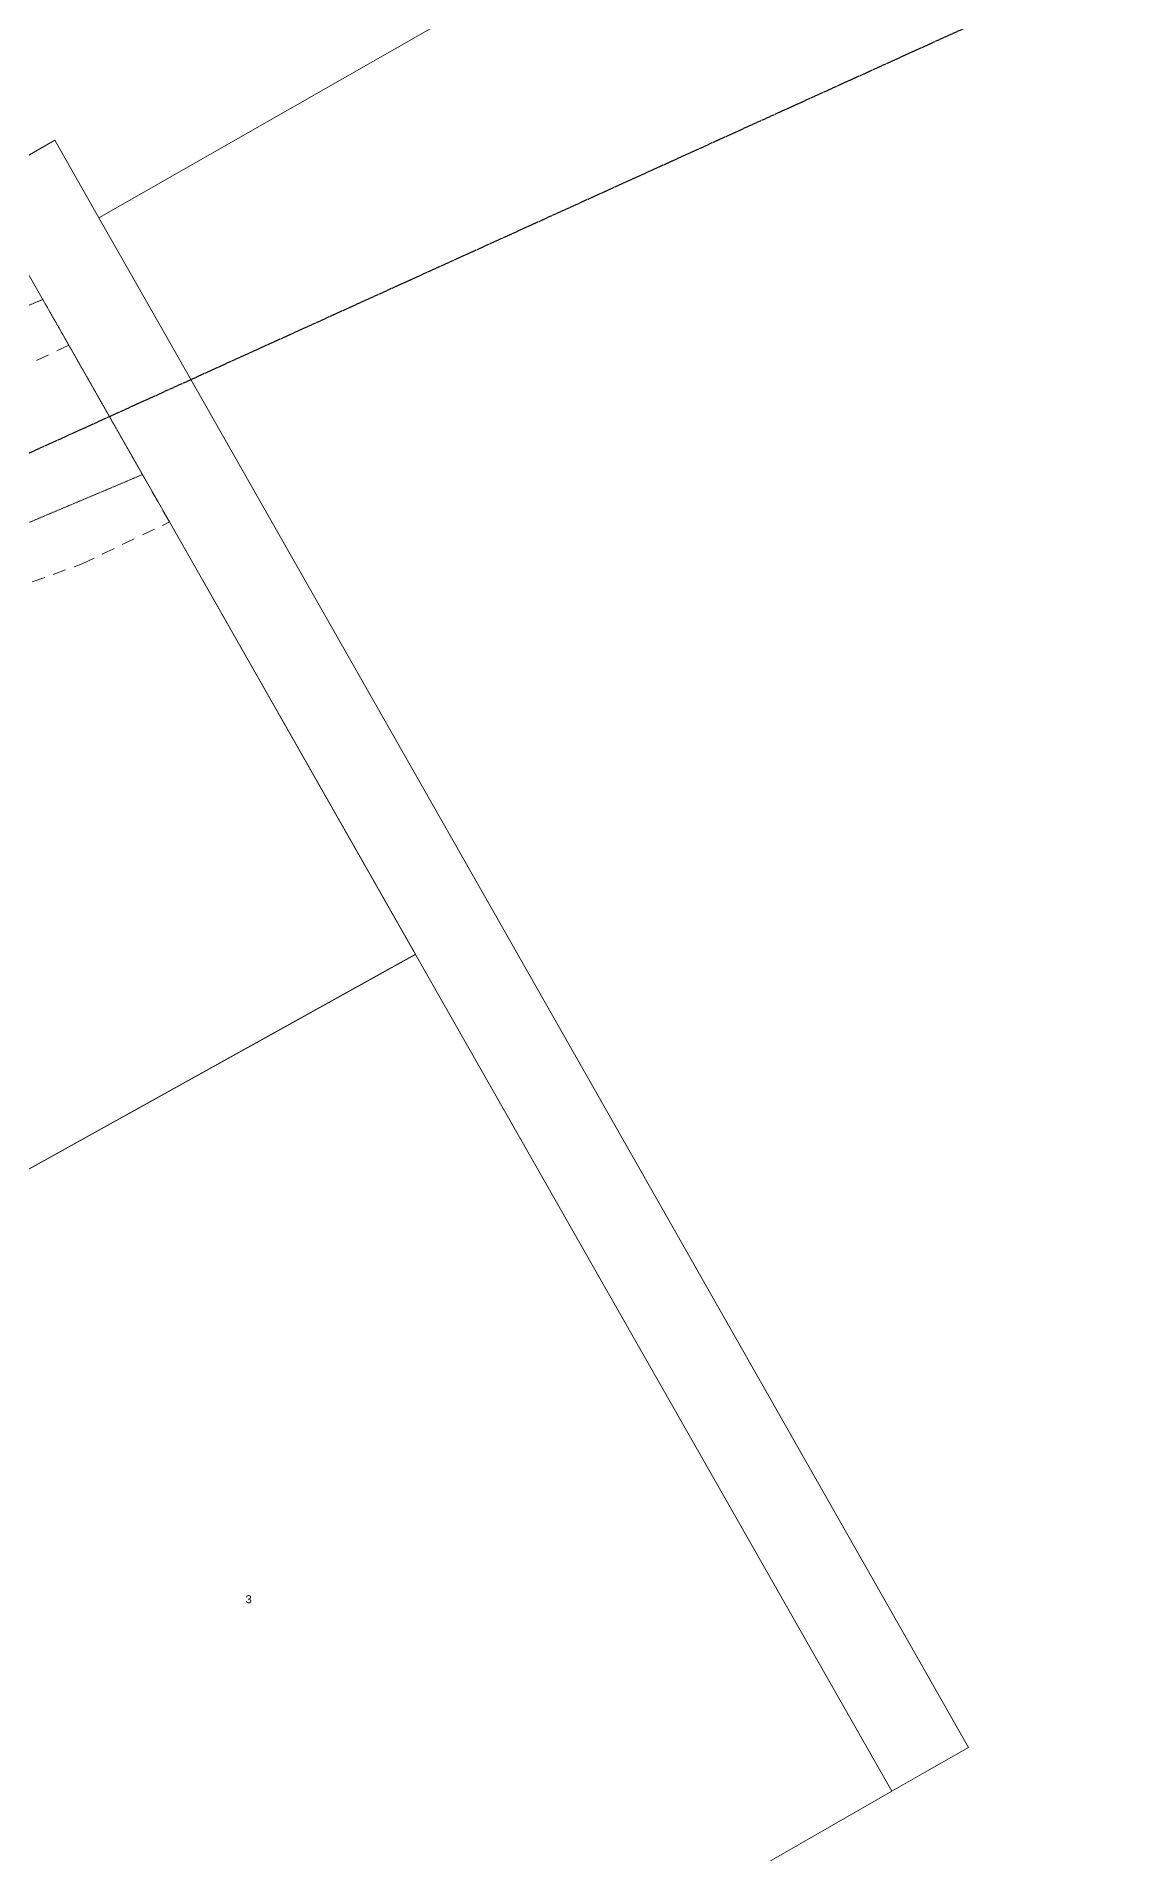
# Model space of a CAD drawing. Header units: metres. Extents: x 235893 to 241880, y 6157186 to 6160066.
# Drawn here: x 239385.1 to 239630.8, y 6157879.7 to 6158288.5 of the extents above; entities that cross this region are included whole.
import ezdxf

# ---------------------------------------------------------------- set-up
doc = ezdxf.new("R2010")
doc.units = ezdxf.units.M
for name, pattern in [('Cable Exist OH', [1, 1, 0]), ('Dash', [5, 3, -2]), ('HIDDEN', [0.375, 0.25, -0.125]), ('HIDDEN2', [0.1875, 0.125, -0.0625])]:
    doc.linetypes.add(name, pattern=pattern)
for name, color, linetype, lineweight in [('Cadastre Easements_SP_EXT', 9, 'Continuous', 5), ('Cadastre Land Parcels_SP_EXT', 9, 'Continuous', 5), ('Cadastre Other Property_SP_EXT', 9, 'HIDDEN', 5), ('Cadastre Roads_SP_EXT', 9, 'Continuous', 5)]:
    doc.layers.add(name, color=color, linetype=linetype, lineweight=lineweight)
doc.layers.add('Mains_HV_EXT', color=7, linetype='Continuous')
doc.styles.get("Standard").update_dxf_attribs({"font": 'arial.ttf'})

msp = doc.modelspace()

# ---------------------------------------------------------------- linework, layer by layer
at = {"layer": 'Cadastre Easements_SP_EXT', "linetype": 'Dash'}
msp.add_lwpolyline([(239177.2, 6158091.3), (239395.45, 6158169.87), (239415.05, 6158179.3), (239392.41, 6158219.09), (239377.84, 6158212.11), (239266.17, 6158171.98), (239164.72, 6158114.26), (239033.67, 6158039.72), (239177.2, 6158091.3)], close=True, dxfattribs=at)
at = {"layer": 'Cadastre Land Parcels_SP_EXT', "linetype": 'Continuous'}
for points in [[(239906.33, 6158444.44), (239840.23, 6158628.66), (239815.68, 6158650.39), (239701.85, 6158930.07), (239346.53, 6158978.76), (239154.22, 6159005.17), (239031.11, 6158865.23), (239371.94, 6158255.25), (239389.27, 6158265.17), (239399.21, 6158247.69), (239704.01, 6158421.74), (239792.19, 6158410.46), (239817.22, 6158407.28), (239875.86, 6158399.83), (239877.88, 6158399.56), (239905.86, 6158396.02), (239906.02, 6158400.24), (239914.5, 6158414.8), (239916.08, 6158417.4), (239906.33, 6158444.44)], [(239577.48, 6157893.76), (239470.38, 6158082.04), (239287.1, 6157980.27), (239393.78, 6157788.21), (239577.48, 6157893.76)]]:
    msp.add_lwpolyline(points, close=True, dxfattribs=at)
msp.add_lwpolyline([(239287.1, 6157980.27), (239470.38, 6158082.05), (239415.05, 6158179.3), (239392.41, 6158219.09), (239381.79, 6158237.76)], dxfattribs=at)
at = {"layer": 'Cadastre Other Property_SP_EXT', "linetype": 'HIDDEN2'}
msp.add_lwpolyline([(239194.28, 6158131.09), (239273.38, 6158132.66), (239408.99, 6158189.96), (239386.58, 6158229.36), (239310.54, 6158197.24), (239194.28, 6158131.09)], close=True, dxfattribs=at)
at = {"layer": 'Cadastre Roads_SP_EXT', "linetype": 'Continuous'}
msp.add_lwpolyline([(239399.21, 6158247.69), (239389.27, 6158265.17), (239371.94, 6158255.25), (239155.41, 6158132.1), (238920.12, 6157998.19), (238886.99, 6157979.38), (238895.71, 6157974.36), (238907.22, 6157967.74), (239033.67, 6158039.72), (239164.72, 6158114.26), (239266.17, 6158171.98), (239381.79, 6158237.76), (239392.41, 6158219.09), (239415.05, 6158179.3), (239470.38, 6158082.04), (239577.48, 6157893.76), (239584.86, 6157897.99), (239594.75, 6157903.65), (239487.75, 6158091.9), (239433.2, 6158187.88), (239410.48, 6158227.86), (239399.21, 6158247.69)], close=True, dxfattribs=at)
at = {"layer": 'Mains_HV_EXT', "linetype": 'Cable Exist OH'}
msp.add_lwpolyline([(241880.16, 6159254.39), (241084.23, 6158923.6), (240675.82, 6158752.93), (240370.23, 6158621.14), (239882.74, 6158416.39), (239644.21, 6158313.25), (239325.01, 6158168.19), (239114.55, 6158092.48), (239106.09, 6158090.47)], dxfattribs=at)

# ---------------------------------------------------------------- texts
at = {"layer": 'Cadastre Land Parcels_SP_EXT'}
msp.add_text('3', height=1.8, dxfattribs=at).set_placement((239432.18, 6157936.07))

doc.saveas('drawing.dxf')
